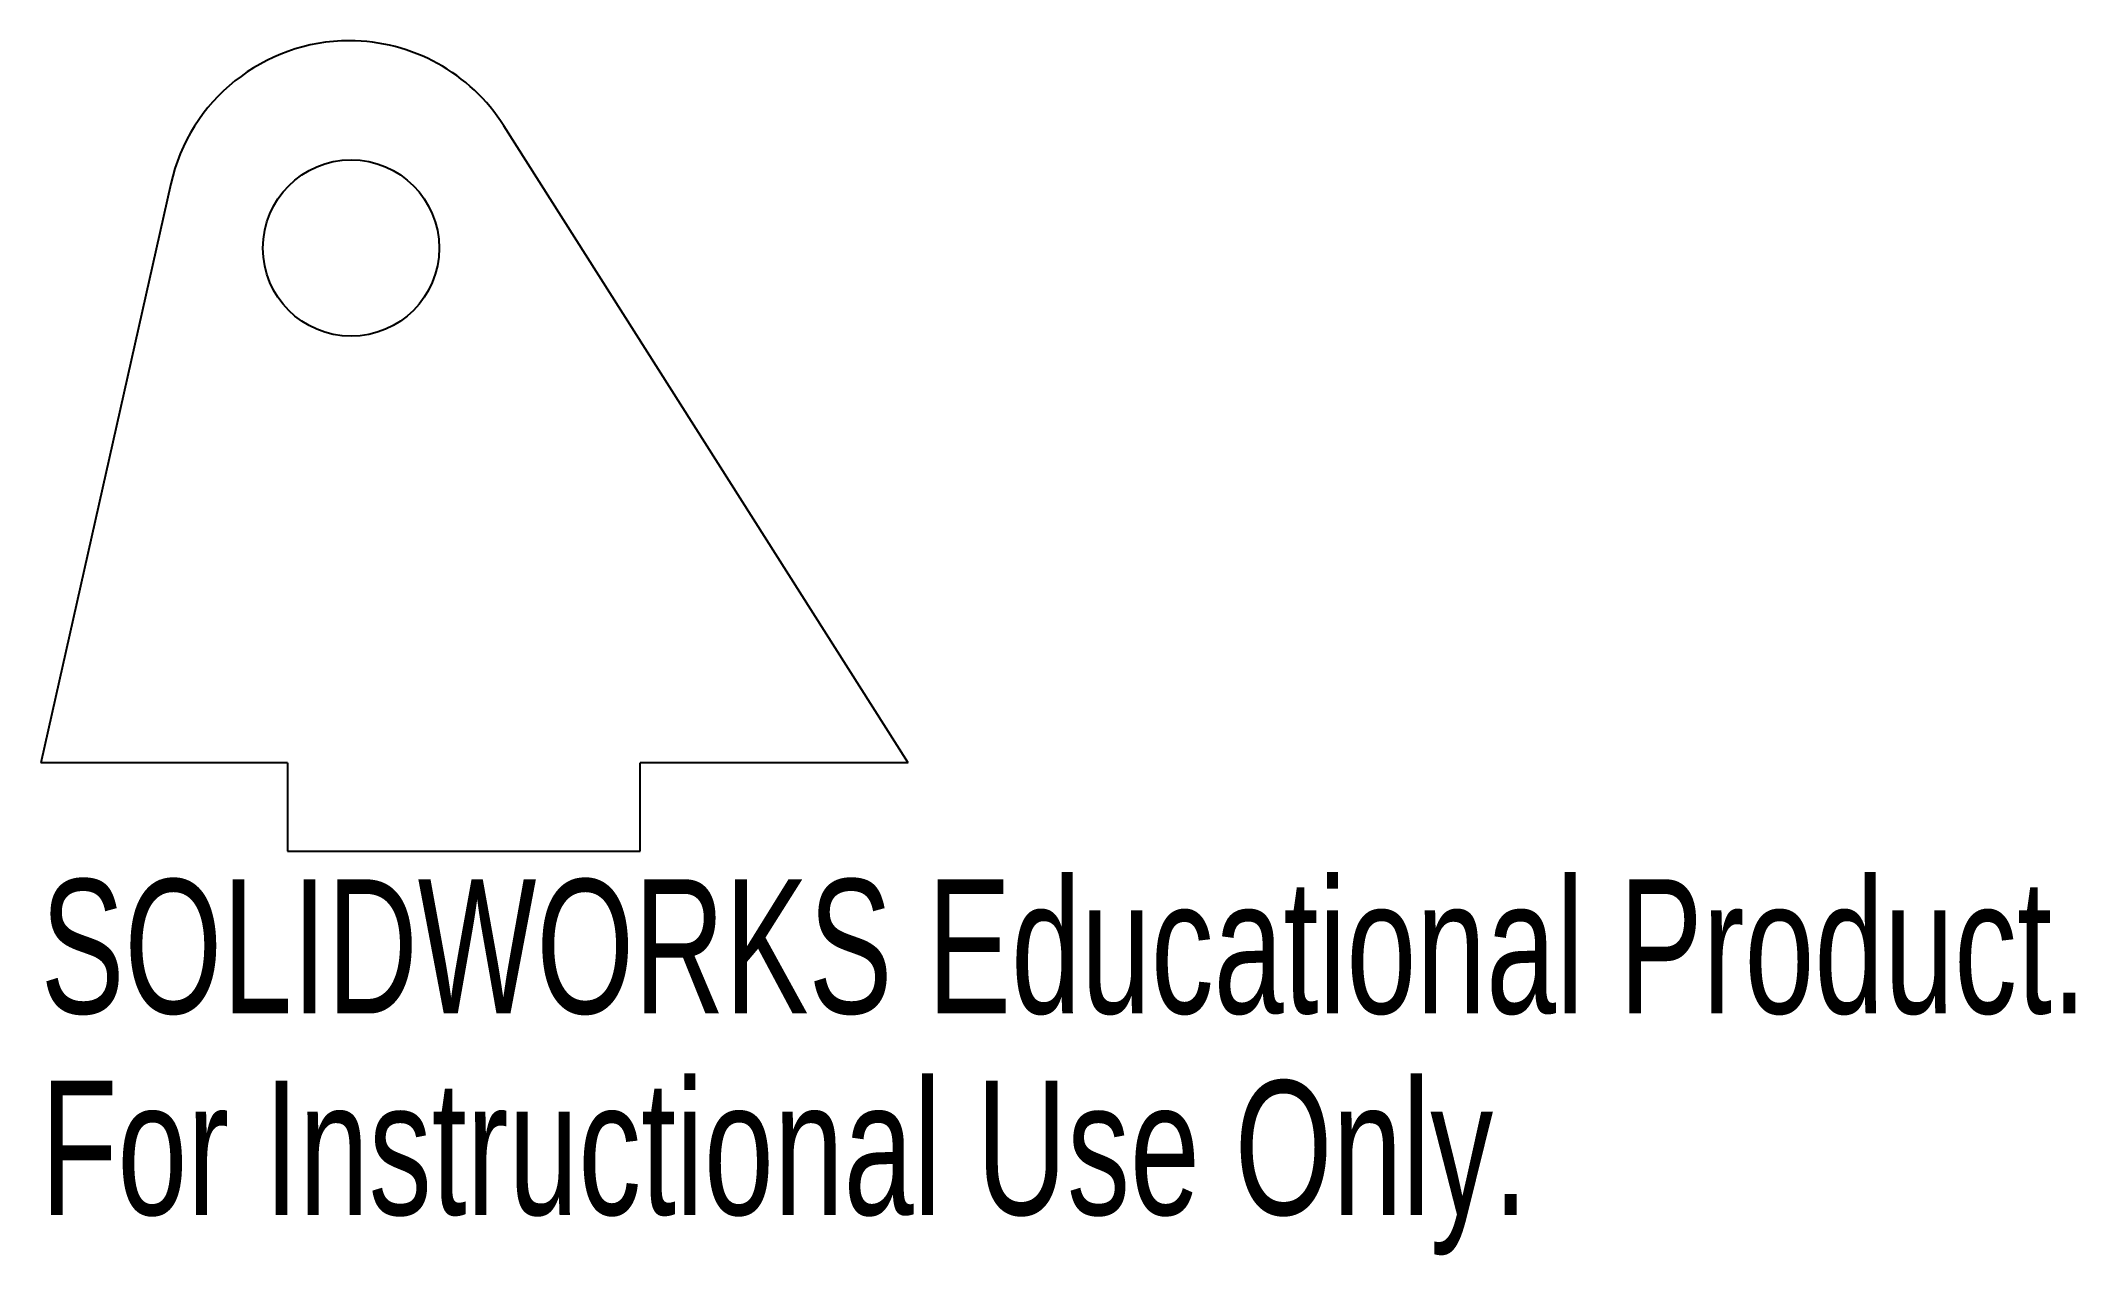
# Model space of a CAD drawing. Header units: inches. Extents: x 1.33 to 4.21, y -0.7 to 1.02.
import ezdxf

# ---------------------------------------------------------------- set-up
doc = ezdxf.new("R2010")
doc.units = ezdxf.units.IN
doc.header["$MEASUREMENT"] = 0
doc.styles.add('SLDTEXTSTYLE0', font='TXT', dxfattribs={"width": 0.7})

msp = doc.modelspace()

# ---------------------------------------------------------------- linework, layer by layer
at = {"color": 7, "linetype": 'Continuous', "lineweight": 25}
for p, q in [((2.5556, 0), (1.9822, 0.9033)), ((1.51, 0.821), (1.3256, 0)), ((1.6756, 0), (1.3256, 0)), ((1.6756, 0), (1.6756, -0.125)), ((2.5556, 0), (2.1756, 0)), ((2.1756, -0.125), (2.1756, 0)), ((1.6756, -0.125), (2.1756, -0.125))]:
    msp.add_line(p, q, dxfattribs=at)
msp.add_circle((1.7656, 0.73), 0.125, dxfattribs=at)
for centre, start, end in [((1.7637, 0.764), 90.1099, 167.3409), ((1.7627, 0.764), 32.406, 89.8901)]:
    msp.add_arc(centre, 0.26, start, end, dxfattribs=at)

# ---------------------------------------------------------------- texts
at = {"color": 7, "linetype": 'Continuous', "char_height": 0.1903, "attachment_point": 1, "style": 'SLDTEXTSTYLE0'}
for s, insert in [('SOLIDWORKS Educational Product.', (1.3256, -0.1651)), ('For Instructional Use Only.', (1.3256, -0.4506))]:
    msp.add_mtext(s, dxfattribs=dict(at, insert=insert))

doc.saveas('drawing.dxf')
